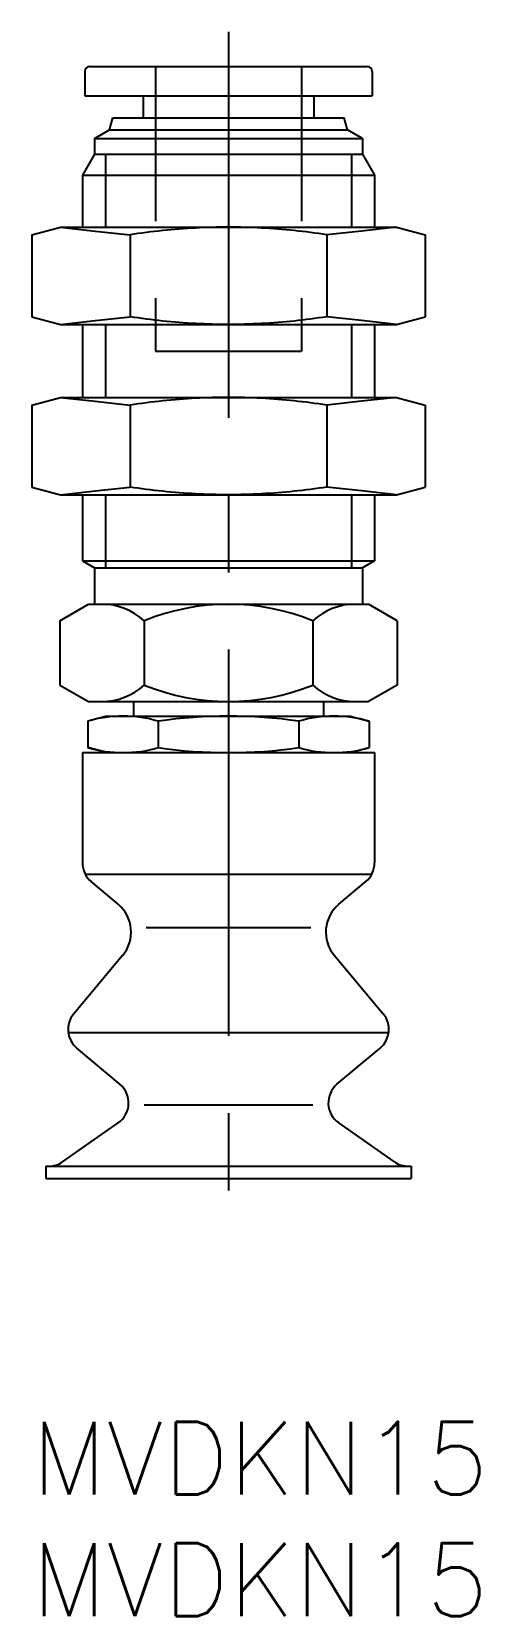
# Model space of a CAD drawing. Extents: x 0 to 18.4, y -8 to 57.1.
import ezdxf

# ---------------------------------------------------------------- set-up
doc = ezdxf.new("R2010")
doc.units = 0
doc.header["$LTSCALE"] = 0.5
doc.linetypes.add('CENTER', pattern=[50.8, 31.75, -6.35, 6.35, -6.35])
doc.linetypes.add('DASHED', pattern=[19.05, 12.7, -6.35])
doc.layers.get('0').update_dxf_attribs({"linetype": 'CONTINUOUS'})
doc.layers.add('CENTER', color=1, linetype='CENTER')
doc.styles.get("Standard").update_dxf_attribs({"font": 'txt.shx', "height": 3, "bigfont": 'bigfont.shx'})

# ---------------------------------------------------------------- blocks, each defined once
blk = doc.blocks.new('*U4')
at = {"color": 7, "linetype": 'CONTINUOUS'}
blk.add_text('MVDKN15', height=3, dxfattribs=at).set_placement((0, -3))
blk = doc.blocks.new('*U5')
at = {"color": 7, "linetype": 'CONTINUOUS'}
blk.add_text('MVDKN15', height=3, dxfattribs=at).set_placement((0, -8))

msp = doc.modelspace()

# ---------------------------------------------------------------- linework, layer by layer
at = {"color": 7, "linetype": 'CONTINUOUS'}
for p, q in [((2.1829, 55.500009), (2.1829, 54.499997)), ((2.3829, 55.700009), (13.78288, 55.700009)), ((13.98288, 55.500009), (13.98288, 54.499997)), ((2.1829, 54.499997), (13.98288, 54.499997)), ((4.58289, 54.499997), (4.58289, 53.600003)), ((11.58289, 54.499997), (11.58289, 53.600003)), ((3.19892, 53.100007), (3.3329, 53.600007)), ((3.33289, 53.600003), (12.83289, 53.600003)), ((12.96687, 53.100015), (12.83289, 53.600015)), ((2.58288, 52.74434), (3.19892, 53.100007)), ((3.19893, 53.100003), (12.96686, 53.100003)), ((13.58288, 52.744359), (12.96687, 53.100011)), ((2.58291, 52.744336), (13.58289, 52.744336)), ((2.58291, 52.744336), (2.58291, 52.100003)), ((13.58289, 52.744336), (13.58289, 52.100003)), ((2.58289, 52.100015), (2.08289, 51.233991)), ((2.58291, 52.100003), (13.58289, 52.100003)), ((13.58289, 52.100011), (14.08289, 51.233983)), ((2.08291, 51.233976), (2.08291, 49.100003)), ((2.08291, 51.233976), (14.08289, 51.233976)), ((14.08289, 51.233976), (14.08289, 49.100003)), ((-0.00001, 48.783063), (1.18289, 49.100019)), ((1.1829, 49.100003), (14.98288, 49.100003)), ((14.98288, 49.099992), (16.16578, 48.783036)), ((0, 48.783048), (0, 45.416959)), ((4.04145, 48.783048), (4.04145, 45.416959)), ((12.12435, 48.783048), (12.12435, 45.416959)), ((16.16579, 48.783048), (16.16579, 45.416959)), ((0, 45.416959), (1.18288, 45.100007)), ((1.1829, 45.100003), (14.98288, 45.100003)), ((2.08291, 45.100003), (2.08291, 42.100001)), ((14.08289, 45.100003), (14.08289, 42.100001)), ((14.9829, 45.100019), (16.1658, 45.416974)), ((-0.00001, 41.783053), (1.1829, 42.100013)), ((0, 41.783046), (0, 38.416961)), ((1.1829, 42.100001), (14.98288, 42.100001)), ((4.04145, 41.783046), (4.04145, 38.416961)), ((12.12435, 41.783046), (12.12435, 38.416961)), ((14.98289, 42.100013), (16.16579, 41.783055)), ((16.16579, 41.783046), (16.16579, 38.416961)), ((0, 38.416959), (1.18288, 38.100007)), ((1.1829, 38.100005), (14.98288, 38.100005)), ((2.08291, 38.100005), (2.08291, 35.388686)), ((14.08289, 38.100005), (14.08289, 35.388686)), ((14.9829, 38.100022), (16.16579, 38.41698)), ((2.08289, 35.388661), (2.58287, 35.099996)), ((2.08291, 35.388686), (14.08289, 35.388686)), ((14.08288, 35.388684), (13.58289, 35.100011)), ((2.58291, 35.100005), (13.58289, 35.100005)), ((2.58291, 35.100005), (2.58291, 33.600005)), ((13.58289, 35.100005), (13.58289, 33.600005)), ((1.15468, 32.91977), (2.33289, 33.600007)), ((2.33291, 33.600005), (13.83289, 33.600005)), ((15.0111, 32.919774), (13.8329, 33.600011)), ((1.1547, 32.919768), (1.1547, 30.280236)), ((4.61879, 32.919768), (4.61879, 30.280242)), ((11.54699, 32.919768), (11.54699, 30.280242)), ((15.0111, 32.919768), (15.0111, 30.280242)), ((1.15469, 30.28024), (2.3329, 29.600003)), ((15.01109, 30.28025), (13.83288, 29.600013)), ((2.33291, 29.600005), (13.83287, 29.600005)), ((4.1829, 29.600005), (4.1829, 29.000006)), ((11.98288, 29.600005), (11.98288, 29.000006)), ((2.30938, 28.792745), (2.30938, 27.707266)), ((3.08289, 29.000004), (2.3094, 28.792745)), ((3.08289, 29.000006), (13.08289, 29.000006)), ((5.19614, 28.792745), (5.19614, 27.707266)), ((10.96964, 28.792745), (10.96964, 27.707266)), ((13.08287, 29.000006), (13.85637, 28.792747)), ((13.85639, 28.792745), (13.85639, 27.707266)), ((2.08289, 27.500006), (14.08289, 27.500006)), ((2.08289, 27.500006), (2.08289, 22.966307)), ((3.08288, 27.500004), (2.30938, 27.70726)), ((13.08289, 27.5), (13.85638, 27.707258)), ((14.08289, 27.500006), (14.08289, 22.966307)), ((2.19828, 22.500006), (13.96752, 22.500006)), ((3.54763, 21.27094), (2.44011, 22.200263)), ((12.61816, 21.27095), (13.72568, 22.200264)), ((4.69669, 20.306761), (11.46909, 20.306761)), ((3.73252, 19.157692), (1.72568, 16.766036)), ((12.43328, 19.157702), (14.44011, 16.766052)), ((1.49935, 15.999998), (14.66643, 15.999998)), ((3.62504, 13.866873), (1.84894, 15.357204)), ((12.54074, 13.866879), (14.31686, 15.35722)), ((4.62339, 13.02918), (11.54241, 13.02918)), ((1.26961, 10.680849), (3.55584, 12.281684)), ((14.89617, 10.680842), (12.60994, 12.281677)), ((0.58289, 10.499998), (15.58289, 10.499998)), ((0.58289, 10.499998), (0.58289, 9.999998)), ((15.58289, 10.499998), (15.58289, 9.999998)), ((0.58289, 9.999998), (15.58289, 9.999998))]:
    msp.add_line(p, q, dxfattribs=at)
at = {"color": 3, "linetype": 'DASHED'}
for p, q in [((5.08289, 55.700009), (5.08289, 43.999997)), ((11.08289, 55.700009), (11.08289, 43.999997)), ((5.08289, 43.999997), (11.08289, 43.999997))]:
    msp.add_line(p, q, dxfattribs=at)
at = {"color": 3, "linetype": 'CONTINUOUS'}
for p, q in [((3.0299, 52.100003), (3.0299, 49.100003)), ((13.1359, 52.100003), (13.1359, 49.100003)), ((3.0299, 45.100003), (3.0299, 42.100001)), ((13.1359, 45.100003), (13.1359, 42.100001)), ((3.0299, 38.100005), (3.0299, 35.100005)), ((13.1359, 38.100005), (13.1359, 35.100005))]:
    msp.add_line(p, q, dxfattribs=at)
at = {"color": 7, "linetype": 'CONTINUOUS'}
for points in [[(1.1829, 49.100003), (2.61217, 48.941526), (4.04145, 48.783048)], [(14.98288, 49.100003), (13.55362, 48.941526), (12.12435, 48.783048)], [(1.1829, 45.100003), (2.61217, 45.258481), (4.04145, 45.416959)], [(14.98288, 45.100003), (13.55362, 45.258481), (12.12435, 45.416959)], [(1.1829, 42.100001), (2.61217, 41.941524), (4.04145, 41.783046)], [(14.98288, 42.100001), (13.55362, 41.941524), (12.12435, 41.783046)], [(1.1829, 38.100005), (2.61217, 38.258483), (4.04145, 38.416961)], [(14.98288, 38.100005), (13.55362, 38.258483), (12.12435, 38.416961)]]:
    msp.add_lwpolyline(points, dxfattribs=at)
for points in [[(12.12435, 48.783048, 0.025751949), (9.43582, 49.064343, 0.026354674), (6.73032, 49.064362, 0.025755362), (4.04145, 48.783048)], [(12.12435, 45.416959, -0.025751949), (9.43582, 45.135664, -0.026354674), (6.73032, 45.135645, -0.025755362), (4.04145, 45.416959)], [(12.12435, 41.783046, 0.025751949), (9.43582, 42.064341, 0.026354674), (6.73032, 42.06436, 0.025755362), (4.04145, 41.783046)], [(12.12435, 38.416961, -0.025751949), (9.43582, 38.135666, -0.026354674), (6.73032, 38.135647, -0.025755362), (4.04145, 38.416961)]]:
    msp.add_lwpolyline(points, format="xyb", dxfattribs=at)
for centre, radius, start, end in [((2.3829, 55.500009), 0.2, 90, 180), ((13.78288, 55.500009), 0.2, 0, 90), ((2.88675, 31.054778), 2.545235, 47.116718, 90), ((8.08289, 24.439422), 9.160586, 67.780688, 112.21931), ((13.27904, 31.054778), 2.545235, 90, 132.88328), ((2.88675, 32.145248), 2.545235, 270, 312.88328), ((8.08289, 38.760589), 9.160586, 247.78069, 292.21931), ((13.27904, 32.145248), 2.545235, 227.11672, 270), ((3.75275, 23.870459), 5.12955, 73.657133, 106.34286), ((8.08289, 8.792758), 20.207254, 81.786796, 98.21321), ((12.41301, 23.870459), 5.12955, 73.657133, 106.34286), ((3.75275, 32.62956), 5.12955, 253.65714, 286.34287), ((8.08289, 47.707254), 20.207254, 261.78679, 278.2132), ((12.41301, 32.62956), 5.12955, 253.65714, 286.34287), ((3.08289, 22.966307), 1, 180, 230.00001), ((13.08289, 22.966307), 1, 309.99999, 0), ((2.58344, 20.121878), 1.5, 320.00001, 50.000006), ((13.58234, 20.121878), 1.5, 129.99999, 219.99998), ((2.49172, 16.123258), 1, 140.00001, 230.00001), ((13.67406, 16.123258), 1, 309.99999, 39.999987), ((2.98226, 13.100836), 1, 305, 50.000004), ((13.18352, 13.100836), 1, 130, 235), ((0.69603, 11.499998), 1, 270, 305), ((15.46975, 11.499998), 1, 235, 270)]:
    msp.add_arc(centre, radius, start, end, dxfattribs=at)
at = {"layer": 'CENTER', "color": 1, "linetype": 'CENTER'}
msp.add_line((8.08289, 57.134096), (8.08289, 8.328348), dxfattribs=at)

# ---------------------------------------------------------------- block references
at = {"color": 7, "linetype": 'CONTINUOUS'}
for name in ['*U4', '*U5']:
    msp.add_blockref(name, (0, 0), dxfattribs=at)

doc.saveas('drawing.dxf')
